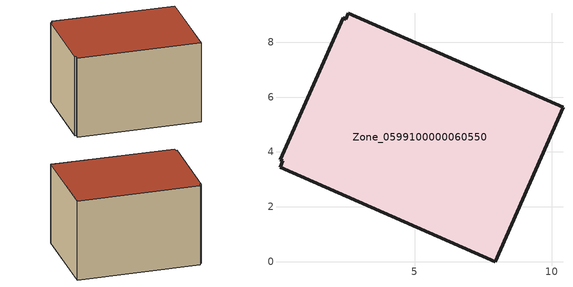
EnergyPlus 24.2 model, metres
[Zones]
Zone_0599100000060550
 floor ground (C_G): 0.09,3.44 0.19,3.67 0.1,3.71 2.39,8.89 2.49,8.85 2.58,9.06 10.41,5.63 7.93,0 z0
 wall outside (C_F): 2.39,8.89 0.1,3.71 0.19,3.67 0.09,3.44 7.93,0 10.41,5.63 2.58,9.06 2.49,8.85 2.39,8.89 z0:5.76
 roof outside (C_R): 2.49,8.85 2.39,8.89 0.1,3.71 0.19,3.67 0.09,3.44 7.93,0 10.41,5.63 2.58,9.06 z5.76
[BUILDING]
Pand.0599100000060550: North Axis=0; Terrain=City; Loads Convergence Tolerance Value=0.04; Temperature Convergence Tolerance Value=0.4; Solar Distribution=FullExterior; Maximum Number of Warmup Days=25; Minimum Number of Warmup Days=1
[Site:Location]
Rotterdam.The.Hague.AP_ZH_NLD Design_Conditions: Latitude=51.96; Longitude=4.45; Time Zone=1; Elevation=-4.5
[SITE:GROUNDTEMPERATURE:BUILDINGSURFACE]
18, 18, 18, 18, 18, 18, 18, 18, 18, 18, 18, 18
[MATERIAL] Thermal Absorptance=0.9; Solar Absorptance=0.7; Visible Absorptance=0.7
Name | Roughness | Thickness | Conductivity | Density | Specific Heat
G.TI.1946-1964 | MediumSmooth | 0.15 | 1 | 540 | 1210
F.TI.1946-1964 | Rough | 0.3 | 0.857143 | 1920 | 840
R.TI.1946-1964 | MediumRough | 0.2 | 0.277778 | 1500 | 1000
[CONSTRUCTION]
C_G: G.TI.1946-1964
C_F: F.TI.1946-1964
C_R: R.TI.1946-1964
[ZONE]
Zone_0599100000060550: Type=1; Multiplier=1; Ceiling Height=Autocalculate; Volume=Autocalculate; Floor Area=autocalculate; Part of Total Floor Area=Yes
[ZONEINFILTRATION:DESIGNFLOWRATE]
Infil_Zone_0599100000060550: Zone or ZoneList or Space or SpaceList=Zone_0599100000060550; Schedule=AlwaysOn; Design Flow Rate Calculation Method=Flow/Area; Flow Rate per Floor Area=0.003; Constant Term Coefficient=1; Temperature Term Coefficient=0; Velocity Term Coefficient=0; Velocity Squared Term Coefficient=0
[HVACTEMPLATE:ZONE:IDEALLOADSAIRSYSTEM]
Zone_0599100000060550: Maximum Heating Supply Air Temperature=50; Minimum Cooling Supply Air Temperature=13; Maximum Heating Supply Air Humidity Ratio=0.0156; Minimum Cooling Supply Air Humidity Ratio=0.0077; Heating Limit=NoLimit; Cooling Limit=NoLimit; Dehumidification Control Type=ConstantSensibleHeatRatio; Cooling Sensible Heat Ratio=0.7; Dehumidification Setpoint=60; Humidification Control Type=None; Humidification Setpoint=30; Outdoor Air Method=None; Outdoor Air Flow Rate per Person=0.00944; Outdoor Air Flow Rate per Zone Floor Area=0; Outdoor Air Flow Rate per Zone=0; Demand Controlled Ventilation Type=None; Outdoor Air Economizer Type=NoEconomizer; Heat Recovery Type=None; Sensible Heat Recovery Effectiveness=0.7; Latent Heat Recovery Effectiveness=0.65
[ZONECONTROL:THERMOSTAT]
ThermostatControl_Zone_0599100000060550: Zone or ZoneList=Zone_0599100000060550; Control Type Schedule=DualSetpointControlType; Control 1=Thermostat_Zone_0599100000060550; Temperature Difference Between Cutout And Setpoint=0
[THERMOSTATSETPOINT:DUALSETPOINT]
Thermostat_Zone_0599100000060550: Heating Setpoint Temperature Schedule=HeatingSetpoint_Zone_0599100000060550; Cooling Setpoint Temperature Schedule=CoolingSetpoint_Zone_0599100000060550
[SCHEDULE:COMPACT]
HeatingSetpoint_Zone_0599100000060550: Through: 12/31, For: AllDays, Until: 24:00, 21
CoolingSetpoint_Zone_0599100000060550: Through: 12/31, For: AllDays, Until: 24:00, 24
DualSetpointControlType: Through: 12/31, For: AllDays, Until: 24:00, 4
AlwaysOn: Through: 12/31, For: AllDays, Until: 24:00, 1
